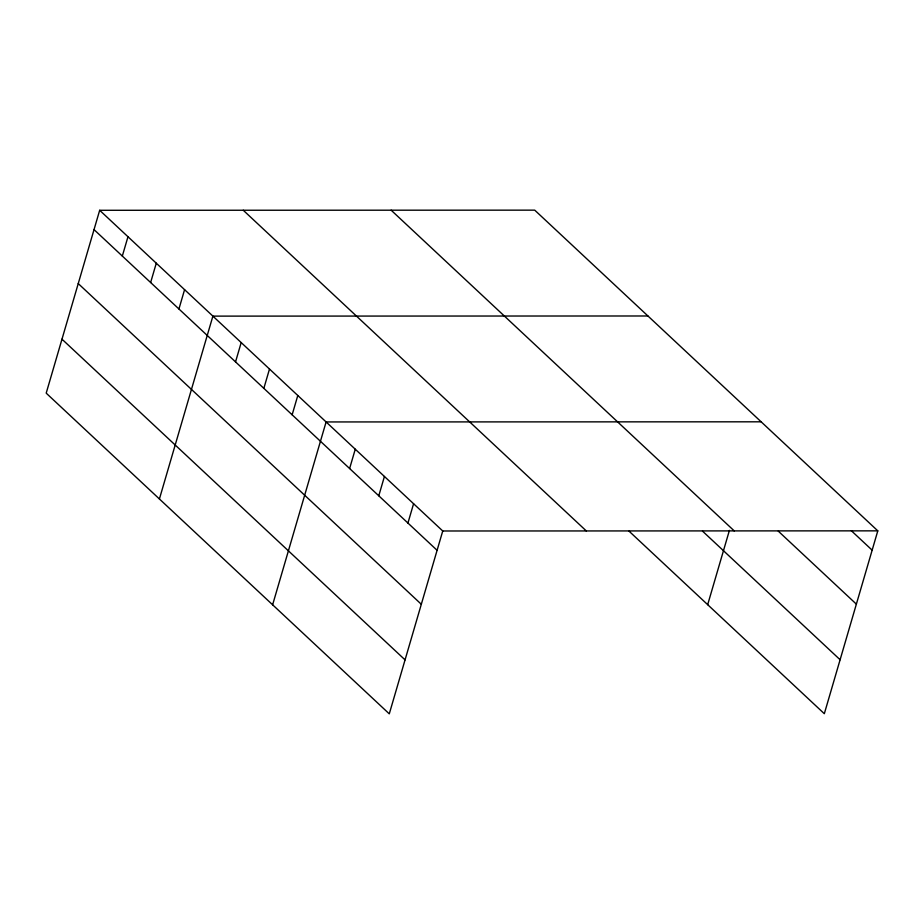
<?xml version="1.0" encoding="UTF-8"?>
<svg xmlns="http://www.w3.org/2000/svg" width="924" height="924" viewBox="0 0 924 924"><rect width="100%" height="100%" fill="white"/><g stroke="black" fill="none" stroke-linecap="round" stroke-linejoin="round"><path stroke-width="1.39" d="M99.677 210.291L46.2 393.15L389.281 713.848L442.746 530.988L99.677 210.291L534.719 210.152L877.8 530.85L824.324 713.709L629.059 531.184M122.326 256.063L127.974 236.74M150.635 282.525L156.283 263.201M178.933 308.986L184.581 289.662M159.413 498.972L212.89 316.123L647.932 315.985M235.539 361.896L241.187 342.573M263.848 388.357L269.496 369.034M292.146 414.807L297.794 395.495M272.626 604.804L326.103 421.945L761.157 421.818M349.618 468.526L355.266 449.214M378.782 495.784L384.43 476.472M407.934 523.053L413.582 503.73M707.68 604.677L729.417 530.364M442.746 530.988L877.8 530.85M851.316 530.699L872.152 550.173M778.262 531.127L856.375 604.146M391.152 210.198L734.234 530.896M702.494 531.104L840.112 659.748M243.243 210.245L586.313 530.942M94.017 229.602L437.098 550.311M78.24 283.576L421.321 604.273M61.977 339.177L405.058 659.875"/></g></svg>
